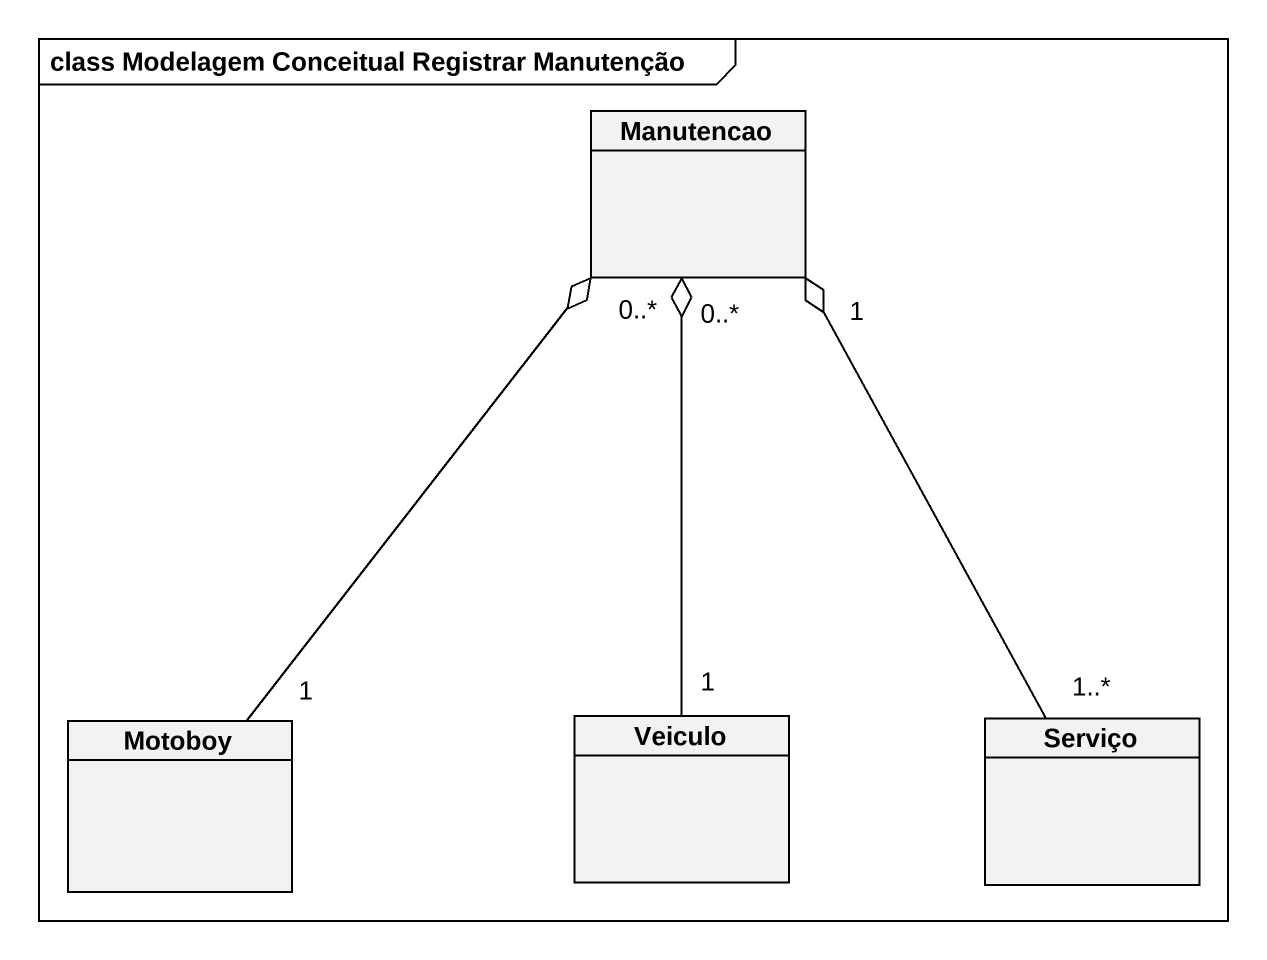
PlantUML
@startuml
mainframe class Modelagem Conceitual Registrar Manutenção
hide circle
hide empty members
class Manutencao
class Motoboy
class Veiculo
class Serviço
Motoboy "1" -up-o "0..*" Manutencao
Veiculo "1" -up-o "0..*" Manutencao
Serviço "1..*" -up-o "1" Manutencao
@enduml
